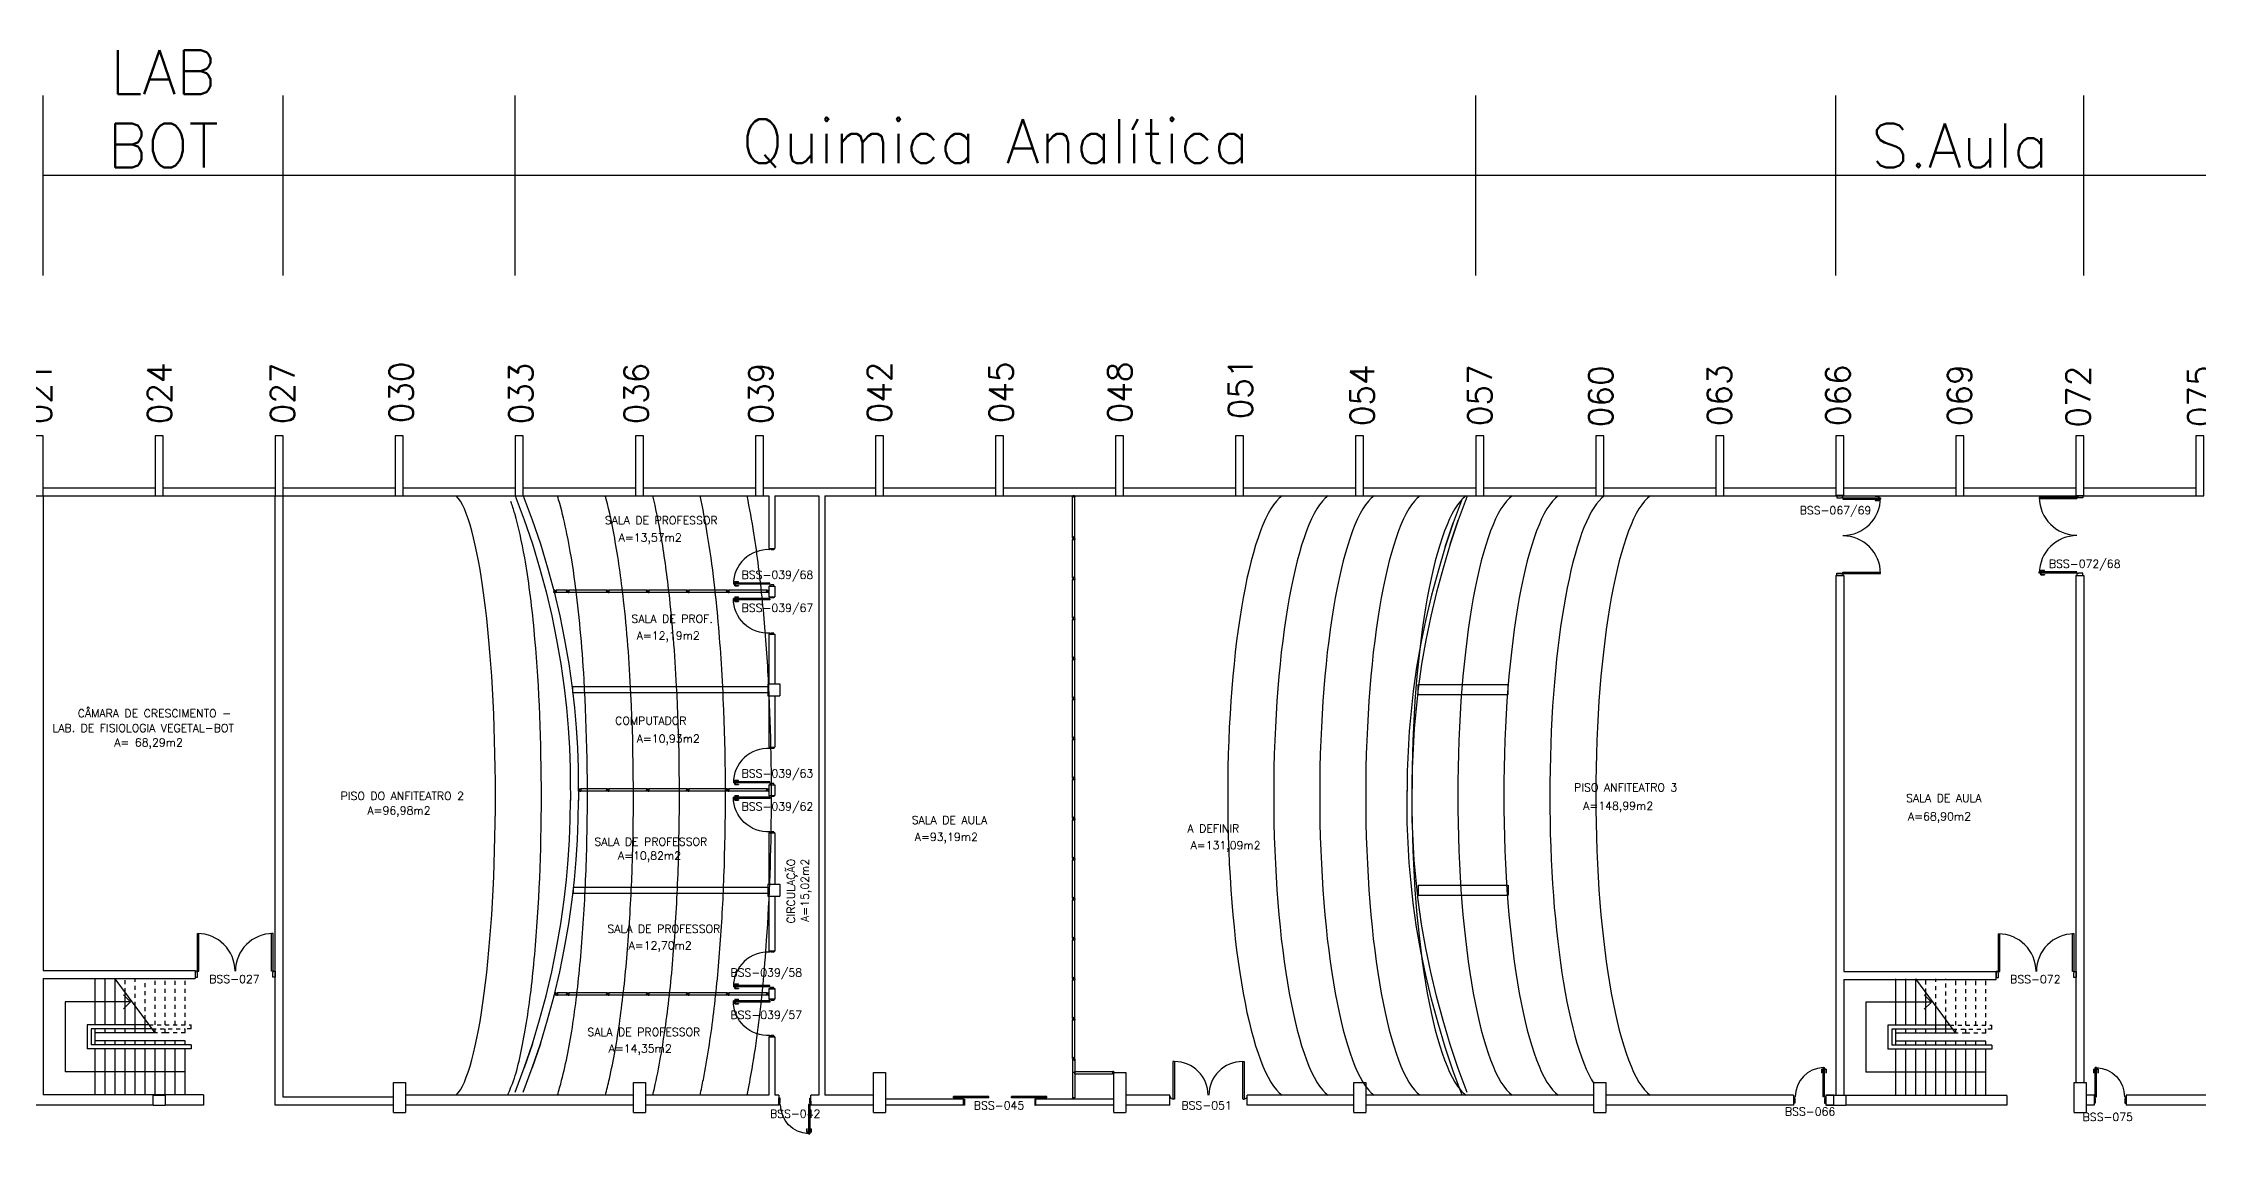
# Model space of a CAD drawing. Extents: x -248 to -11, y 347 to 447.
# Drawn here: x -213.1 to -159.2, y 416.1 to 443.3 of the extents above; entities that cross this region are included whole.
import ezdxf
from ezdxf.enums import TextEntityAlignment as Align

# ---------------------------------------------------------------- set-up
doc = ezdxf.new("R2010")
doc.units = 0
doc.header["$LTSCALE"] = 0.02
doc.header["$MEASUREMENT"] = 0
doc.header["$PDMODE"] = 99
doc.linetypes.add('HIDDEN2', pattern=[0.1875, 0.125, -0.0625])
doc.layers.get('0').update_dxf_attribs({"linetype": 'CONTINUOUS'})
doc.layers.get('DEFPOINTS').update_dxf_attribs({"linetype": 'CONTINUOUS'})
for name, color, linetype in [('ALV', 2, 'CONTINUOUS'), ('AREA', 2, 'CONTINUOUS'), ('DIV', 2, 'CONTINUOUS'), ('ESC', 1, 'CONTINUOUS'), ('ESQ', 1, 'CONTINUOUS'), ('ESTR', 3, 'CONTINUOUS'), ('JANELA', 1, 'CONTINUOUS'), ('LAYOUT-ANF', 1, 'CONTINUOUS'), ('NOPILAR1', 2, 'CONTINUOUS'), ('TEXTO', 2, 'CONTINUOUS'), ('TEXTO-CENTRO-CUSTO', 2, 'CONTINUOUS'), ('TEXTO-ENDEREÇO', 2, 'CONTINUOUS')]:
    doc.layers.add(name, color=color, linetype=linetype)
doc.styles.add('1', font='romans.shx', dxfattribs={"height": 1.1})
doc.styles.add('NOPILAR', font='simplex.shx', dxfattribs={"height": 0.6})
doc.styles.add('UNB-100', font='simplex.shx', dxfattribs={"height": 0.2})
doc.styles.add('UNB-100-1', font='simplex.shx', dxfattribs={"height": 0.2})
doc.dimstyles.new('1-600', dxfattribs={"dimtxt": 1.1, "dimasz": 2.5, "dimexe": 2, "dimexo": 4, "dimgap": 0.2, "dimtad": 1, "dimdec": 0, "dimzin": 4, "dimdsep": 46, "dimlunit": 6, "dimtxsty": '1', "dimblk1": 'NONE', "dimblk2": 'NONE', "dimsah": 1, "dimcen": 0, "dimclrd": 2, "dimclre": 2, "dimclrt": 2, "dimadec": 0, "dimazin": 0, "dimtfac": 1, "dimtdec": 0, "dimtmove": 2, "dimatfit": 3, "dimldrblk": 'NONE', "dimfxl": 0, "dimtolj": 1, "dimtzin": 0, "dimarcsym": 0})

# ---------------------------------------------------------------- blocks, each defined once
blk = doc.blocks.new('PILAR-SSS')
blk.add_lwpolyline([(0, 0), (0, -1.5), (0.2, -1.5), (0.2, 0)], close=True)
blk = doc.blocks.new('ESCB-SSS')
at = {"layer": 'ESC'}
for p, q in [((1.3, 1.752), (1.3, 2.902)), ((1.55, 1.752), (1.55, 2.902)), ((2.8, 1.552), (1.8, 2.902)), ((1.8, 1.752), (1.8, 2.902)), ((0.55, 2.327), (0.55, 0.575)), ((2.187, 2.327), (0.55, 2.327)), ((2.187, 2.327), (2.011, 2.504)), ((2.187, 2.327), (2.011, 2.15)), ((2.05, 1.752), (2.05, 2.565)), ((2.3, 1.552), (2.3, 2.227)), ((2.652, 1.752), (1.102, 1.752)), ((1.102, 1.752), (1.102, 1.149)), ((2.726, 1.652), (1.202, 1.652)), ((1.202, 1.652), (1.202, 1.249)), ((1.3, 1.249), (1.3, 1.652)), ((1.55, 1.552), (1.55, 1.652)), ((1.8, 1.552), (1.8, 1.652)), ((2.05, 1.552), (2.05, 1.652)), ((2.55, 1.552), (2.55, 1.89)), ((2.8, 1.552), (2.8, 1.652)), ((3.702, 1.149), (1.102, 1.149)), ((3.702, 1.249), (1.202, 1.249)), ((2.059, 1.552), (1.3, 1.552)), ((3.55, 1.349), (1.3, 1.349)), ((1.3, 0.002), (1.3, 1.149)), ((1.55, 1.249), (1.55, 1.349)), ((1.55, 0.002), (1.55, 1.149)), ((1.8, 1.249), (1.8, 1.349)), ((1.8, 0.002), (1.8, 1.149)), ((2.05, 1.249), (2.05, 1.349)), ((2.05, 0.002), (2.05, 1.149)), ((2.8, 1.552), (2.059, 1.552)), ((2.3, 1.249), (2.3, 1.349)), ((2.3, 0.002), (2.3, 1.149)), ((2.55, 0.002), (2.55, 1.149)), ((2.8, 0.002), (2.8, 1.149)), ((3.05, 0.002), (3.05, 1.149)), ((3.3, 0.002), (3.3, 1.149)), ((3.55, 0.002), (3.55, 1.149)), ((3.55, 0.575), (0.55, 0.575))]:
    blk.add_line(p, q, dxfattribs=at)
at = {"layer": 'ESC', "linetype": 'HIDDEN2'}
for p, q in [((2.05, 2.565), (2.05, 2.902)), ((2.3, 2.227), (2.3, 2.902)), ((2.55, 1.89), (2.55, 2.902)), ((2.8, 1.752), (2.8, 2.902)), ((3.05, 1.752), (3.05, 2.902)), ((3.3, 1.752), (3.3, 2.902)), ((3.55, 1.752), (3.55, 2.902)), ((2.652, 1.752), (3.702, 1.752)), ((2.726, 1.652), (3.55, 1.652)), ((3.05, 1.552), (3.05, 1.652)), ((3.55, 1.552), (3.55, 1.652)), ((3.702, 1.652), (3.55, 1.652)), ((3.702, 1.652), (3.702, 1.752)), ((2.55, 1.249), (2.55, 1.349)), ((3.057, 1.552), (2.8, 1.552)), ((2.8, 1.249), (2.8, 1.349)), ((3.05, 1.249), (3.05, 1.349)), ((3.55, 1.552), (3.057, 1.552)), ((3.3, 1.249), (3.3, 1.349)), ((3.55, 1.249), (3.55, 1.349)), ((3.702, 1.249), (3.702, 1.149))]:
    blk.add_line(p, q, dxfattribs=at)
blk = doc.blocks.new('PD80-SSS')
at = {"color": 1}
for p, q in [((-0.777, 0.01), (-0.777, -0.03)), ((-0.777, 0.01), (-0.687, 0.01)), ((-0.687, 0), (-0.687, 0.01)), ((-0.777, -0.105), (-0.777, -0.065)), ((-0.777, -0.105), (-0.687, -0.105)), ((-0.767, 0), (-0.767, -0.03)), ((-0.767, 0), (-0.687, 0)), ((-0.767, -0.095), (-0.767, -0.065)), ((-0.767, -0.095), (-0.687, -0.095)), ((-0.687, -0.095), (-0.687, -0.105))]:
    blk.add_line(p, q, dxfattribs=at)
at = {"color": 2}
for p, q in [((-0.075, 0), (0.075, 0)), ((0.075, -0.03), (0.075, 0)), ((-0.817, -0.065), (-0.817, -0.03)), ((-0.085, -0.03), (-0.817, -0.03)), ((-0.085, -0.065), (-0.817, -0.065)), ((-0.085, -0.03), (-0.085, -0.065)), ((-0.075, 0), (-0.075, -0.02)), ((-0.075, -0.02), (-0.04, -0.02)), ((-0.04, -0.03), (-0.04, -0.02)), ((-0.04, -0.03), (0.075, -0.03)), ((-0.075, -0.781), (-0.04, -0.781)), ((-0.075, -0.801), (-0.075, -0.781)), ((-0.075, -0.801), (0.075, -0.801)), ((-0.075, -0.802), (0.075, -0.802)), ((-0.04, -0.771), (0.075, -0.771)), ((-0.04, -0.771), (-0.04, -0.781)), ((0.075, -0.771), (0.075, -0.801))]:
    blk.add_line(p, q, dxfattribs=at)
at = {"color": 1}
blk.add_arc((-0.085, -0.03), 0.731, 182.6571, 270, dxfattribs=at)
blk = doc.blocks.new('PTDP-SSS')
for p, q in [((0.055, 1.015), (0.09, 1.015)), ((0.055, 0.075), (0.055, 1.015)), ((0.09, 0.075), (0.09, 1.015)), ((1.91, 0.075), (1.91, 1.015)), ((1.945, 1.015), (1.91, 1.015)), ((1.945, 0.075), (1.945, 1.015)), ((0.05, 0.075), (0, 0.075)), ((0, 0.075), (0, -0.075)), ((0.05, 0.04), (0.05, 0.075)), ((0.06, 0.04), (0.05, 0.04)), ((0.055, 0.075), (0.09, 0.075)), ((0.06, -0.075), (0.06, 0.04)), ((1.945, 0.075), (1.91, 0.075)), ((1.94, -0.075), (1.94, 0.04)), ((1.94, 0.04), (1.95, 0.04)), ((1.95, 0.04), (1.95, 0.075)), ((1.95, 0.075), (2, 0.075)), ((2, 0.075), (2, -0.075)), ((0, -0.075), (0.06, -0.075)), ((2, -0.075), (1.94, -0.075))]:
    blk.add_line(p, q)
for centre, start, end in [((0.055, 0.075), 0, 90), ((1.945, 0.075), 90, 180)]:
    blk.add_arc(centre, 0.94, start, end)
blk = doc.blocks.new('PDV2E-SSS')
at = {"layer": 'DIV'}
for p, q in [((0.034, 0.925), (0.034, 0.835)), ((0.034, 0.925), (0.074, 0.925)), ((0.044, 0.835), (0.034, 0.835)), ((0.044, 0.915), (0.044, 0.835)), ((0.044, 0.915), (0.074, 0.915)), ((0.076, 0.05), (0.076, 0.965)), ((0.106, 0.965), (0.076, 0.965)), ((0.106, 0.05), (0.106, 0.965)), ((0.148, 0.925), (0.108, 0.925)), ((0.138, 0.915), (0.108, 0.915)), ((0.138, 0.915), (0.138, 0.835)), ((0.138, 0.835), (0.148, 0.835)), ((0.148, 0.925), (0.148, 0.835)), ((0.031, 0.05), (0.031, -0.05)), ((0.051, 0.05), (0.031, 0.05)), ((0.051, 0.02), (0.051, 0.05)), ((0.051, 0.02), (0.061, 0.02)), ((0.061, -0.05), (0.061, 0.02)), ((0.076, 0.05), (0.106, 0.05)), ((0.95, 0.02), (0.94, 0.02)), ((0.94, -0.05), (0.94, 0.02)), ((0.95, 0.02), (0.95, 0.05)), ((0.95, 0.05), (0.97, 0.05)), ((0.97, 0.05), (0.97, 0.035)), ((0.97, 0.035), (0.97, -0.035)), ((0.031, -0.05), (0.061, -0.05)), ((0.97, -0.05), (0.94, -0.05)), ((0.97, -0.035), (0.97, -0.05))]:
    blk.add_line(p, q, dxfattribs=at)
at = {"layer": 'DIV', "color": 1}
blk.add_arc((0.076, 0.1), 0.865, 356.6786, 90, dxfattribs=at)
blk = doc.blocks.new('PISOANF-SSS')
for p, q in [((0, 0), (-0.224, -0.6)), ((-0.224, -0.6), (-0.427, -1.2)), ((-0.427, -1.2), (-0.603, -1.8)), ((-0.603, -1.8), (-0.772, -2.4)), ((-0.772, -2.4), (-0.914, -3)), ((-0.914, -3), (-1.032, -3.6)), ((-1.032, -3.6), (-1.14, -4.2)), ((-1.14, -4.2), (-1.223, -4.8)), ((-1.223, -4.8), (-1.28, -5.3)), ((-1.28, -5.3), (-1.324, -5.8)), ((-1.324, -5.8), (-1.355, -6.3)), ((-1.355, -6.3), (-1.374, -6.8)), ((-1.374, -6.8), (-1.374, -7.111)), ((-1.374, -7.111), (-1.38, -7.611)), ((-1.374, -8.093), (-1.38, -7.593)), ((-1.355, -8.593), (-1.374, -8.093)), ((-1.324, -9.093), (-1.355, -8.593)), ((-1.28, -9.593), (-1.324, -9.093)), ((-1.223, -10.093), (-1.28, -9.593)), ((-1.14, -10.693), (-1.223, -10.093)), ((-1.032, -11.293), (-1.14, -10.693)), ((-0.914, -11.893), (-1.032, -11.293)), ((-0.772, -12.493), (-0.914, -11.893)), ((-0.603, -13.093), (-0.772, -12.493)), ((-0.427, -13.693), (-0.603, -13.093))]:
    blk.add_line(p, q)
blk.add_lwpolyline([(-0.224, -14.293), (-0.427, -13.693)], close=True)
blk.add_lwpolyline([(0, -14.893), (-0.224, -14.293)])
blk = doc.blocks.new('DIVMT-SSS')
for p, q in [((-0.03, 0.008), (-0.03, 0.03)), ((-0.006, 0.03), (-0.03, 0.03)), ((-0.03, 0.008), (-0.02, 0.008)), ((-0.02, -0.008), (-0.02, 0.008)), ((-0.006, 0.02), (-0.006, 0.03)), ((0.006, 0.02), (-0.006, 0.02)), ((-0.005, 0), (0.005, 0)), ((0.005, 0), (-0.005, 0)), ((0, 0.005), (0, -0.005)), ((0, -0.005), (0, 0.005)), ((0.006, 0.03), (0.03, 0.03)), ((0.006, 0.02), (0.006, 0.03)), ((0.03, 0.008), (0.02, 0.008)), ((0.02, -0.008), (0.02, 0.008)), ((0.03, 0.008), (0.03, 0.03)), ((-0.03, -0.008), (-0.03, -0.03)), ((-0.03, -0.008), (-0.02, -0.008)), ((-0.03, -0.03), (-0.03, -0.97)), ((-0.03, -0.03), (-0.009, -0.03)), ((0.03, -0.03), (-0.03, -0.03)), ((-0.03, -0.03), (-0.006, -0.03)), ((-0.009, -0.03), (-0.027, -0.03)), ((-0.006, -0.02), (-0.006, -0.03)), ((-0.006, -0.02), (0.006, -0.02)), ((-0.006, -0.02), (-0.006, -0.03)), ((0.006, -0.02), (-0.006, -0.02)), ((0.005, -0.03), (-0.005, -0.03)), ((0.006, -0.02), (0.006, -0.03)), ((0.006, -0.02), (0.006, -0.03)), ((0.03, -0.03), (0.006, -0.03)), ((0.03, -0.008), (0.02, -0.008)), ((0.03, -0.008), (0.03, -0.03)), ((0.03, -0.03), (0.03, -0.97)), ((0.03, -0.97), (-0.03, -0.97)), ((-0.006, -0.98), (-0.006, -0.97)), ((-0.006, -0.98), (0.006, -0.98)), ((0.006, -1.001), (-0.006, -1.001)), ((0.005, -0.97), (-0.005, -0.97)), ((0, -0.994), (0, -1.007)), ((0, -1.02), (0, -1.021)), ((0.006, -0.98), (0.006, -0.97))]:
    blk.add_line(p, q)
blk = doc.blocks.new('MTT-SSS')
for p, q in [((-0.008, 0.03), (-0.03, 0.03)), ((-0.03, 0.03), (-0.03, 0.006)), ((-0.0185, 0.006), (-0.03, 0.006)), ((-0.0185, -0.006), (-0.0185, 0.006)), ((-0.008, 0.03), (-0.008, 0.02)), ((-0.008, 0.02), (0.008, 0.02)), ((-0.0051, 0), (0.0051, 0)), ((0, -0.0051), (0, 0.0051)), ((0.008, 0.03), (0.03, 0.03)), ((0.008, 0.03), (0.008, 0.02)), ((0.0205, -0.006), (0.0205, 0.006)), ((0.0205, 0.006), (0.03, 0.006)), ((0.03, 0.006), (0.03, 0.03)), ((-0.03, -0.03), (-0.03, -0.006)), ((-0.0185, -0.006), (-0.03, -0.006)), ((-0.008, -0.03), (-0.03, -0.03)), ((-0.008, -0.02), (0.008, -0.02)), ((-0.008, -0.03), (-0.008, -0.02)), ((0.008, -0.03), (0.008, -0.02)), ((0.008, -0.03), (0.03, -0.03)), ((0.0205, -0.006), (0.03, -0.006)), ((0.03, -0.006), (0.03, -0.03))]:
    blk.add_line(p, q)
blk = doc.blocks.new('DIV-SSS')
for p, q in [((-0.005, 0), (0.005, 0)), ((0, 0.005), (0, -0.005)), ((-0.03, -0.03), (-0.03, -0.97)), ((0.03, -0.03), (-0.03, -0.03)), ((-0.03, -0.03), (-0.009, -0.03)), ((-0.009, -0.03), (-0.027, -0.03)), ((-0.006, -0.02), (0.006, -0.02)), ((-0.006, -0.02), (-0.006, -0.03)), ((-0.005, -0.022), (0.005, -0.022)), ((-0.005, -0.022), (-0.005, -0.029)), ((0.005, -0.029), (-0.005, -0.029)), ((0.005, -0.03), (-0.005, -0.03)), ((0.005, -0.022), (0.005, -0.029)), ((0.006, -0.02), (0.006, -0.03)), ((0.03, -0.03), (0.03, -0.97)), ((0.03, -0.97), (-0.03, -0.97)), ((0.007, -0.999), (-0.007, -0.999)), ((-0.006, -0.98), (-0.006, -0.97)), ((-0.006, -0.98), (0.006, -0.98)), ((0.005, -0.97), (-0.005, -0.97)), ((0, -0.991), (0, -1.006)), ((0.006, -0.98), (0.006, -0.97))]:
    blk.add_line(p, q)
blk = doc.blocks.new('*D51')
at = {"color": 2, "linetype": 'ByBlock'}
for p, q in [((-162.069, 437.53), (-162.069, 442.03)), ((-151.511, 440.03), (-162.069, 440.03))]:
    blk.add_line(p, q, dxfattribs=at)
at = {"layer": 'DEFPOINTS', "color": 0, "linetype": 'ByBlock'}
for p in [(-162.069, 440.03), (-162.069, 433.53), (-151.511, 433.53)]:
    blk.add_point(p, dxfattribs=at)
blk = doc.blocks.new('_NONE')
at = {"color": 0, "linetype": 'ByBlock'}
blk.add_circle((0, 0), 0.25, dxfattribs=at)
blk = doc.blocks.new('*D50')
at = {"color": 2, "linetype": 'ByBlock'}
for p, q in [((-177.269, 437.53), (-177.269, 442.03)), ((-168.269, 440.03), (-177.269, 440.03))]:
    blk.add_line(p, q, dxfattribs=at)
at = {"layer": 'DEFPOINTS', "color": 0, "linetype": 'ByBlock'}
for p in [(-177.269, 440.03), (-177.269, 433.53), (-168.269, 433.53)]:
    blk.add_point(p, dxfattribs=at)
blk = doc.blocks.new('*D49')
at = {"color": 2, "linetype": 'ByBlock'}
for p, q in [((-168.269, 437.53), (-168.269, 442.03)), ((-162.069, 440.03), (-168.269, 440.03))]:
    blk.add_line(p, q, dxfattribs=at)
at = {"layer": 'DEFPOINTS', "color": 0, "linetype": 'ByBlock'}
for p in [(-168.269, 440.03), (-168.269, 433.53), (-162.069, 433.53)]:
    blk.add_point(p, dxfattribs=at)
at = {"color": 2, "linetype": 'ByBlock', "insert": (-165.169, 440.78), "char_height": 1.1, "attachment_point": 5, "style": '1'}
blk.add_mtext('\\A1;S.Aula', dxfattribs=at)
blk = doc.blocks.new('*D48')
at = {"layer": 'DEFPOINTS', "color": 0}
for p in [(-201.269, 440.03), (-201.269, 433.53), (-177.269, 433.53)]:
    blk.add_point(p, dxfattribs=at)
at = {"layer": 'TEXTO-CENTRO-CUSTO', "color": 2, "lineweight": -2}
for p, q in [((-201.269, 437.53), (-201.269, 442.03)), ((-177.269, 440.03), (-201.269, 440.03))]:
    blk.add_line(p, q, dxfattribs=at)
at = {"layer": 'TEXTO-CENTRO-CUSTO', "color": 2, "insert": (-189.269, 440.832), "char_height": 1.1, "attachment_point": 5, "style": '1'}
blk.add_mtext('\\A1;Quimica Analítica', dxfattribs=at)
blk = doc.blocks.new('*D47')
at = {"color": 2, "linetype": 'ByBlock'}
for p, q in [((-207.069, 437.53), (-207.069, 442.03)), ((-201.269, 440.03), (-207.069, 440.03))]:
    blk.add_line(p, q, dxfattribs=at)
at = {"layer": 'DEFPOINTS', "color": 0, "linetype": 'ByBlock'}
for p in [(-207.069, 440.03), (-207.069, 433.53), (-201.269, 433.53)]:
    blk.add_point(p, dxfattribs=at)
blk = doc.blocks.new('*D46')
at = {"layer": 'DEFPOINTS', "color": 0}
for p in [(-213.069, 440.03), (-213.069, 433.53), (-207.069, 433.53)]:
    blk.add_point(p, dxfattribs=at)
at = {"layer": 'TEXTO-CENTRO-CUSTO', "color": 2, "lineweight": -2}
for p, q in [((-213.069, 437.53), (-213.069, 442.03)), ((-207.069, 440.03), (-213.069, 440.03))]:
    blk.add_line(p, q, dxfattribs=at)
at = {"layer": 'TEXTO-CENTRO-CUSTO', "color": 2, "insert": (-210.069, 441.696), "char_height": 1.1, "attachment_point": 5, "style": '1'}
blk.add_mtext('\\A1;LAB\\PBOT', dxfattribs=at)
blk = doc.blocks.new('PDVDP-SSS')
for p, q in [((0.112, 0.84), (0.112, -0.1)), ((0.147, 0.84), (0.112, 0.84)), ((0.147, 0.84), (0.147, -0.1)), ((1.853, 0.84), (1.888, 0.84)), ((1.853, 0.84), (1.853, -0.1)), ((1.888, 0.84), (1.888, -0.1)), ((0.009, 0), (-0.009, 0)), ((0, -0.012), (0, 0.01)), ((0.147, -0.1), (0.112, -0.1))]:
    blk.add_line(p, q)
at = {"color": 1}
for centre, radius, start, end in [((0.148, -0.002), 0.843, 0, 90), ((1.853, -0.002), 0.843, 90, 180), ((0.131, 0), 0.101, 180, 270), ((1.87, 0), 0.101, 270, 0)]:
    blk.add_arc(centre, radius, start, end, dxfattribs=at)
blk = doc.blocks.new('DIVINI-SSS')
for p, q in [((-0.02, 0), (-0.02, -0.008)), ((-0.02, 0), (0.001, 0)), ((-0.005, 0), (0.005, 0)), ((0, 0.005), (0, -0.005)), ((0.001, 0), (0.02, 0)), ((-0.03, -0.008), (-0.02, -0.008)), ((-0.03, -0.008), (-0.03, -0.028)), ((-0.03, -0.028), (-0.008, -0.028)), ((-0.03, -0.03), (0.03, -0.03)), ((-0.03, -0.975), (-0.03, -0.03)), ((-0.009, -0.03), (-0.027, -0.03)), ((-0.008, -0.019), (0.008, -0.019)), ((-0.008, -0.019), (-0.008, -0.028)), ((-0.006, -0.021), (-0.006, -0.03)), ((0.006, -0.021), (-0.006, -0.021)), ((-0.006, -0.023), (-0.006, -0.027)), ((-0.004, -0.021), (0.004, -0.021)), ((0.006, -0.021), (0.006, -0.03)), ((0.006, -0.023), (0.006, -0.027)), ((0.008, -0.019), (0.008, -0.028)), ((0.03, -0.028), (0.008, -0.028)), ((0.009, -0.03), (0.027, -0.03)), ((0.02, 0), (0.02, -0.008)), ((0.03, -0.008), (0.02, -0.008)), ((0.03, -0.008), (0.03, -0.028)), ((0.03, -0.975), (0.03, -0.03)), ((-0.03, -0.975), (0.03, -0.975)), ((-0.009, -0.975), (-0.027, -0.975)), ((-0.006, -0.985), (-0.006, -0.975)), ((0.006, -0.985), (-0.006, -0.985)), ((0.006, -1.01), (-0.006, -1.01)), ((0, -0.985), (0, -0.988)), ((0, -1.003), (0, -1.018)), ((0.006, -0.985), (0.006, -0.975)), ((0.03, -0.975), (0.009, -0.975)), ((0.009, -0.975), (0.027, -0.975))]:
    blk.add_line(p, q)

msp = doc.modelspace()

# ---------------------------------------------------------------- linework, layer by layer
at = {"layer": 'ALV'}
for p, q in [((-213.069, 432.23), (-210.269, 432.23)), ((-210.069, 432.23), (-207.269, 432.23)), ((-207.069, 432.23), (-204.269, 432.23)), ((-204.069, 432.23), (-201.269, 432.23)), ((-201.069, 432.23), (-198.269, 432.23)), ((-198.069, 432.23), (-195.269, 432.23)), ((-195.069, 432.23), (-192.269, 432.23)), ((-192.069, 432.23), (-189.269, 432.23)), ((-189.069, 432.23), (-186.269, 432.23)), ((-186.069, 432.23), (-183.269, 432.23)), ((-183.069, 432.23), (-180.269, 432.23)), ((-180.069, 432.23), (-177.269, 432.23)), ((-177.069, 432.23), (-174.269, 432.23)), ((-174.069, 432.23), (-171.269, 432.23)), ((-171.069, 432.23), (-168.269, 432.23)), ((-168.069, 432.23), (-165.269, 432.23)), ((-165.069, 432.23), (-162.269, 432.23)), ((-162.069, 432.23), (-159.269, 432.23)), ((-213.069, 432.03), (-210.269, 432.03)), ((-213.069, 432.03), (-213.069, 420.173)), ((-210.069, 432.03), (-207.269, 432.03)), ((-207.269, 416.807), (-207.269, 432.03)), ((-207.069, 417.007), (-207.069, 432.03)), ((-207.069, 432.03), (-204.269, 432.03)), ((-204.069, 432.03), (-201.269, 432.03)), ((-201.069, 432.03), (-198.269, 432.03)), ((-198.069, 432.03), (-195.269, 432.03)), ((-195.069, 432.03), (-194.93, 432.03)), ((-194.93, 432.03), (-194.93, 430.714)), ((-194.78, 432.03), (-193.68, 432.03)), ((-194.78, 432.03), (-194.78, 430.714)), ((-193.68, 432.03), (-193.68, 417.058)), ((-193.53, 432.03), (-193.53, 417.448)), ((-193.53, 432.03), (-192.269, 432.03)), ((-192.069, 432.03), (-189.269, 432.03)), ((-189.069, 432.03), (-186.269, 432.03)), ((-186.069, 432.03), (-183.269, 432.03)), ((-183.069, 432.03), (-180.269, 432.03)), ((-180.069, 432.03), (-177.269, 432.03)), ((-177.069, 432.03), (-174.269, 432.03)), ((-174.069, 432.03), (-171.269, 432.03)), ((-171.069, 432.03), (-168.269, 432.03)), ((-168.069, 432.03), (-165.269, 432.03)), ((-165.069, 432.03), (-162.269, 432.03)), ((-162.069, 432.03), (-159.269, 432.03)), ((-194.93, 430.714), (-194.78, 430.714)), ((-168.268, 430.04), (-168.268, 417.058)), ((-168.268, 430.04), (-168.069, 430.04)), ((-168.069, 430.04), (-168.069, 420.149)), ((-162.269, 430.04), (-162.269, 417.377)), ((-162.269, 430.04), (-162.069, 430.04)), ((-162.069, 430.04), (-162.069, 417.377)), ((-194.93, 429.775), (-194.93, 429.509)), ((-194.93, 429.775), (-194.78, 429.775)), ((-194.93, 429.509), (-194.78, 429.509)), ((-194.78, 429.775), (-194.78, 429.509)), ((-194.93, 428.57), (-194.93, 427.33)), ((-194.93, 428.57), (-194.78, 428.57)), ((-194.78, 428.57), (-194.78, 427.33)), ((-194.962, 427.255), (-199.833, 427.255)), ((-178.706, 427.317), (-176.456, 427.317)), ((-194.962, 427.105), (-199.833, 427.105)), ((-194.93, 427.03), (-194.93, 425.752)), ((-194.78, 427.03), (-194.78, 425.752)), ((-178.706, 427.067), (-176.456, 427.067)), ((-194.93, 425.752), (-194.78, 425.752)), ((-194.93, 424.812), (-194.93, 424.547)), ((-194.93, 424.812), (-194.78, 424.812)), ((-194.93, 424.547), (-194.78, 424.547)), ((-194.78, 424.812), (-194.78, 424.547)), ((-194.93, 423.607), (-194.93, 422.33)), ((-194.78, 423.607), (-194.93, 423.607)), ((-194.78, 423.607), (-194.78, 422.33)), ((-199.817, 422.255), (-194.962, 422.255)), ((-199.817, 422.105), (-199.817, 422.255)), ((-199.817, 422.105), (-194.962, 422.105)), ((-194.93, 422.03), (-194.93, 420.654)), ((-194.78, 422.03), (-194.78, 420.654)), ((-178.706, 422.305), (-176.456, 422.305)), ((-178.706, 422.055), (-176.456, 422.055)), ((-178.623, 421.336), (-178.705, 421.936)), ((-194.93, 420.66), (-194.78, 420.66)), ((-194.93, 420.654), (-194.78, 420.654)), ((-213.069, 420.173), (-209.269, 420.173)), ((-213.069, 419.973), (-209.269, 419.973)), ((-213.069, 419.973), (-213.069, 417.064)), ((-209.269, 420.173), (-209.269, 419.973)), ((-194.93, 419.721), (-194.93, 419.456)), ((-194.93, 419.721), (-194.78, 419.721)), ((-194.93, 419.714), (-194.93, 419.456)), ((-194.93, 419.714), (-194.78, 419.714)), ((-194.78, 419.721), (-194.78, 419.456)), ((-194.78, 419.714), (-194.78, 419.456)), ((-168.069, 420.149), (-164.262, 420.149)), ((-168.069, 419.949), (-168.069, 417.049)), ((-168.069, 419.949), (-164.262, 419.949)), ((-164.262, 419.949), (-164.262, 420.149)), ((-194.93, 419.558), (-198.016, 419.558)), ((-194.93, 419.463), (-194.78, 419.463)), ((-194.93, 419.456), (-194.78, 419.456)), ((-194.93, 418.523), (-194.78, 418.523)), ((-194.93, 418.516), (-194.93, 417.058)), ((-194.93, 418.516), (-194.78, 418.516)), ((-194.78, 418.516), (-194.78, 417.058)), ((-209.06, 417.064), (-213.069, 417.064)), ((-209.06, 417.064), (-209.06, 416.808)), ((-204.315, 417.007), (-207.069, 417.007)), ((-198.316, 417.058), (-204.016, 417.058)), ((-194.93, 417.058), (-198.016, 417.058)), ((-194.681, 417.058), (-194.78, 417.058)), ((-194.681, 417.058), (-194.681, 416.808)), ((-193.68, 417.058), (-193.88, 417.058)), ((-193.88, 416.983), (-193.88, 417.058)), ((-193.53, 417.477), (-193.53, 417.058)), ((-192.316, 417.058), (-193.53, 417.058)), ((-184.916, 417.058), (-186.016, 417.058)), ((-184.916, 416.808), (-184.916, 417.058)), ((-182.976, 416.808), (-182.976, 417.058)), ((-180.316, 417.058), (-182.976, 417.058)), ((-174.316, 417.058), (-180.016, 417.058)), ((-169.324, 417.058), (-174.016, 417.058)), ((-169.324, 417.058), (-169.324, 416.808)), ((-168.316, 417.058), (-168.522, 417.058)), ((-168.522, 417.058), (-168.522, 416.808)), ((-168.522, 417.058), (-168.322, 417.058)), ((-163.995, 417.049), (-168.069, 417.049)), ((-163.995, 417.049), (-163.995, 416.811)), ((-161.816, 417.058), (-162.016, 417.058)), ((-161.816, 417.058), (-161.816, 416.808)), ((-156.316, 417.058), (-161.015, 417.058)), ((-161.015, 417.058), (-161.015, 416.808)), ((-210.316, 416.808), (-213.469, 416.808)), ((-209.06, 416.808), (-210.016, 416.808)), ((-204.315, 416.807), (-207.269, 416.807)), ((-198.316, 416.808), (-204.016, 416.808)), ((-194.681, 416.808), (-198.016, 416.808)), ((-193.88, 416.908), (-193.88, 416.808)), ((-192.316, 416.808), (-193.88, 416.808)), ((-190.066, 416.958), (-192.016, 416.958)), ((-190.066, 416.808), (-192.016, 416.808)), ((-190.066, 416.808), (-190.066, 416.958)), ((-186.316, 416.958), (-188.266, 416.958)), ((-188.266, 416.958), (-188.266, 416.808)), ((-186.316, 416.808), (-188.266, 416.808)), ((-184.916, 416.808), (-186.016, 416.808)), ((-180.316, 416.808), (-182.976, 416.808)), ((-174.316, 416.808), (-180.016, 416.808)), ((-169.324, 416.808), (-174.016, 416.808)), ((-168.316, 416.808), (-168.522, 416.808)), ((-168.522, 416.808), (-168.322, 416.808)), ((-163.995, 416.811), (-168.016, 416.811)), ((-161.816, 416.808), (-162.016, 416.808)), ((-156.316, 416.808), (-161.015, 416.808))]:
    msp.add_line(p, q, dxfattribs=at)
at = {"layer": 'DIV'}
for p, q in [((-187.347, 431.001), (-187.347, 432)), ((-187.346, 432.022), (-187.336, 432.022)), ((-187.346, 432.022), (-187.346, 432.002)), ((-187.346, 432.002), (-187.324, 432.002)), ((-187.286, 432), (-187.346, 432)), ((-187.336, 432.03), (-187.336, 432.022)), ((-187.317, 432.03), (-187.336, 432.03)), ((-187.308, 432.011), (-187.324, 432.011)), ((-187.324, 432.011), (-187.324, 432.002)), ((-187.311, 432.03), (-187.322, 432.03)), ((-187.322, 432.009), (-187.31, 432.009)), ((-187.322, 432.009), (-187.322, 432)), ((-187.322, 432.007), (-187.322, 432.003)), ((-187.312, 432.009), (-187.32, 432.009)), ((-187.296, 432.03), (-187.317, 432.03)), ((-187.316, 432.035), (-187.316, 432.024)), ((-187.31, 432.009), (-187.31, 432)), ((-187.31, 432.007), (-187.31, 432.003)), ((-187.308, 432.011), (-187.308, 432.002)), ((-187.286, 432.002), (-187.308, 432.002)), ((-187.296, 432.03), (-187.296, 432.022)), ((-187.286, 432.022), (-187.296, 432.022)), ((-187.287, 431.001), (-187.287, 432)), ((-187.286, 432.022), (-187.286, 432.002)), ((-187.347, 431.001), (-187.287, 431.001)), ((-187.347, 430.979), (-187.347, 431.001)), ((-187.347, 431.001), (-187.323, 431.001)), ((-187.323, 430.991), (-187.323, 431.001)), ((-187.323, 430.991), (-187.323, 431.001)), ((-187.311, 430.991), (-187.323, 430.991)), ((-187.323, 430.991), (-187.311, 430.991)), ((-187.322, 431.001), (-187.312, 431.001)), ((-187.311, 430.991), (-187.311, 431.001)), ((-187.287, 431.001), (-187.311, 431.001)), ((-187.311, 430.991), (-187.311, 431.001)), ((-187.287, 431.001), (-187.308, 431.001)), ((-187.308, 431.001), (-187.29, 431.001)), ((-187.287, 430.979), (-187.287, 431.001)), ((-187.347, 430.979), (-187.337, 430.979)), ((-187.347, 430.963), (-187.347, 430.941)), ((-187.347, 430.963), (-187.337, 430.963)), ((-187.323, 430.941), (-187.347, 430.941)), ((-187.337, 430.979), (-187.337, 430.963)), ((-187.323, 430.95), (-187.323, 430.941)), ((-187.323, 430.95), (-187.311, 430.95)), ((-187.311, 430.971), (-187.322, 430.971)), ((-187.322, 430.971), (-187.311, 430.971)), ((-187.317, 430.966), (-187.317, 430.976)), ((-187.317, 430.976), (-187.317, 430.966)), ((-187.311, 430.95), (-187.311, 430.941)), ((-187.311, 430.941), (-187.287, 430.941)), ((-187.297, 430.979), (-187.297, 430.963)), ((-187.287, 430.979), (-187.297, 430.979)), ((-187.287, 430.963), (-187.297, 430.963)), ((-187.287, 430.963), (-187.287, 430.941)), ((-200.266, 429.642), (-200.28, 429.642)), ((-200.274, 429.649), (-200.274, 429.635)), ((-200.254, 429.636), (-200.254, 429.648)), ((-200.254, 429.648), (-200.244, 429.648)), ((-200.254, 429.636), (-200.244, 429.636)), ((-200.244, 429.672), (-200.244, 429.612)), ((-199.99, 429.672), (-200.244, 429.672)), ((-200.244, 429.647), (-200.244, 429.637)), ((-199.99, 429.612), (-200.244, 429.612)), ((-199.99, 429.672), (-199.99, 429.612)), ((-199.98, 429.648), (-199.99, 429.648)), ((-199.99, 429.647), (-199.99, 429.637)), ((-199.98, 429.636), (-199.99, 429.636)), ((-199.99, 429.612), (-199.99, 429.633)), ((-199.99, 429.633), (-199.99, 429.615)), ((-199.989, 429.647), (-199.989, 429.637)), ((-199.981, 429.647), (-199.989, 429.647)), ((-199.981, 429.637), (-199.989, 429.637)), ((-199.981, 429.637), (-199.981, 429.647)), ((-199.98, 429.636), (-199.98, 429.648)), ((-199.955, 429.642), (-199.965, 429.642)), ((-199.96, 429.637), (-199.96, 429.647)), ((-199.655, 424.68), (-199.67, 424.68)), ((-199.663, 424.687), (-199.663, 424.673)), ((-199.643, 424.674), (-199.643, 424.686)), ((-199.643, 424.686), (-199.634, 424.686)), ((-199.643, 424.674), (-199.634, 424.674)), ((-199.634, 424.71), (-199.634, 424.65)), ((-198.99, 424.71), (-199.634, 424.71)), ((-199.634, 424.685), (-199.634, 424.675)), ((-198.99, 424.65), (-199.634, 424.65)), ((-198.99, 424.71), (-198.99, 424.65)), ((-198.981, 424.686), (-198.99, 424.686)), ((-198.99, 424.685), (-198.99, 424.675)), ((-198.981, 424.674), (-198.99, 424.674)), ((-198.99, 424.65), (-198.99, 424.671)), ((-198.99, 424.671), (-198.99, 424.653)), ((-198.989, 424.685), (-198.989, 424.675)), ((-198.982, 424.685), (-198.989, 424.685)), ((-198.982, 424.675), (-198.989, 424.675)), ((-198.982, 424.675), (-198.982, 424.685)), ((-198.981, 424.674), (-198.981, 424.686)), ((-198.955, 424.68), (-198.965, 424.68)), ((-198.96, 424.674), (-198.96, 424.685)), ((-200.239, 419.588), (-200.254, 419.588)), ((-200.247, 419.596), (-200.247, 419.582)), ((-200.227, 419.582), (-200.227, 419.594)), ((-200.227, 419.594), (-200.218, 419.594)), ((-200.227, 419.582), (-200.218, 419.582)), ((-200.218, 419.618), (-200.218, 419.558)), ((-199.989, 419.618), (-200.218, 419.618)), ((-200.218, 419.593), (-200.218, 419.583)), ((-199.989, 419.558), (-200.218, 419.558)), ((-199.989, 419.618), (-199.989, 419.558)), ((-199.98, 419.594), (-199.989, 419.594)), ((-199.989, 419.593), (-199.989, 419.583)), ((-199.98, 419.582), (-199.989, 419.582)), ((-199.989, 419.558), (-199.989, 419.579)), ((-199.989, 419.579), (-199.989, 419.561)), ((-199.988, 419.593), (-199.988, 419.583)), ((-199.981, 419.593), (-199.988, 419.593)), ((-199.981, 419.583), (-199.988, 419.583)), ((-199.981, 419.583), (-199.981, 419.593)), ((-199.98, 419.582), (-199.98, 419.594)), ((-199.954, 419.588), (-199.964, 419.588)), ((-199.959, 419.583), (-199.959, 419.594))]:
    msp.add_line(p, q, dxfattribs=at)
at = {"layer": 'ESQ'}
for p, q in [((-167.195, 432.02), (-167.285, 432.02)), ((-167.285, 432.01), (-167.285, 432.02)), ((-167.205, 432.01), (-167.285, 432.01)), ((-167.205, 431.915), (-167.285, 431.915)), ((-167.285, 431.915), (-167.285, 431.905)), ((-167.195, 431.905), (-167.285, 431.905)), ((-167.205, 432.01), (-167.205, 431.98)), ((-167.205, 431.915), (-167.205, 431.945)), ((-167.195, 432.02), (-167.195, 431.98)), ((-167.195, 431.905), (-167.195, 431.945)), ((-163.144, 430.17), (-163.144, 430.13)), ((-163.144, 430.17), (-163.054, 430.17)), ((-163.144, 430.055), (-163.144, 430.095)), ((-163.144, 430.055), (-163.054, 430.055)), ((-163.134, 430.16), (-163.134, 430.13)), ((-163.134, 430.16), (-163.054, 430.16)), ((-163.134, 430.065), (-163.134, 430.095)), ((-163.134, 430.065), (-163.054, 430.065)), ((-163.054, 430.16), (-163.054, 430.17)), ((-163.054, 430.065), (-163.054, 430.055))]:
    msp.add_line(p, q, dxfattribs=at)
at = {"layer": 'ESTR'}
for p, q in [((-199.833, 427.105), (-199.833, 427.255)), ((-194.962, 427.33), (-194.662, 427.33)), ((-194.962, 427.33), (-194.962, 427.03)), ((-194.662, 427.33), (-194.662, 427.03)), ((-178.706, 427.067), (-178.706, 427.317)), ((-176.456, 427.067), (-176.456, 427.317)), ((-194.962, 427.03), (-194.662, 427.03)), ((-194.962, 422.33), (-194.962, 422.03)), ((-194.962, 422.33), (-194.662, 422.33)), ((-194.962, 422.03), (-194.662, 422.03)), ((-194.662, 422.33), (-194.662, 422.03)), ((-178.706, 422.305), (-178.706, 422.055)), ((-176.456, 422.305), (-176.456, 422.055)), ((-192.316, 416.627), (-192.316, 417.627)), ((-192.316, 417.627), (-192.016, 417.627)), ((-192.016, 417.627), (-192.016, 416.627)), ((-186.316, 416.627), (-186.316, 417.627)), ((-186.316, 417.627), (-186.016, 417.627)), ((-186.016, 417.627), (-186.016, 416.627)), ((-210.316, 416.808), (-210.316, 417.058)), ((-210.315, 417.058), (-210.017, 417.058)), ((-210.016, 417.058), (-210.016, 416.808)), ((-204.316, 417.377), (-204.016, 417.377)), ((-204.316, 416.627), (-204.316, 417.377)), ((-204.016, 417.377), (-204.016, 416.627)), ((-198.316, 417.377), (-198.016, 417.377)), ((-198.316, 416.627), (-198.316, 417.377)), ((-198.016, 417.377), (-198.016, 416.627)), ((-180.316, 417.377), (-180.016, 417.377)), ((-180.316, 416.627), (-180.316, 417.377)), ((-180.016, 417.377), (-180.016, 416.627)), ((-174.316, 417.377), (-174.016, 417.377)), ((-174.316, 416.627), (-174.316, 417.377)), ((-174.016, 417.377), (-174.016, 416.627)), ((-168.316, 417.058), (-168.016, 417.058)), ((-168.316, 416.808), (-168.316, 417.058)), ((-168.016, 417.058), (-168.016, 416.811)), ((-162.316, 417.377), (-162.016, 417.377)), ((-162.316, 416.627), (-162.316, 417.377)), ((-162.016, 417.377), (-162.016, 416.627)), ((-210.315, 416.809), (-210.017, 416.809)), ((-204.316, 416.627), (-204.017, 416.627)), ((-198.316, 416.627), (-198.017, 416.627)), ((-192.316, 416.627), (-192.017, 416.627)), ((-186.316, 416.627), (-186.017, 416.627)), ((-180.316, 416.627), (-180.017, 416.627)), ((-174.316, 416.627), (-174.017, 416.627)), ((-168.316, 416.808), (-168.016, 416.808)), ((-162.316, 416.627), (-162.017, 416.627))]:
    msp.add_line(p, q, dxfattribs=at)
at = {"layer": 'JANELA', "color": 2}
for p, q in [((-189.436, 417.024), (-190.316, 417.024)), ((-190.316, 416.994), (-190.316, 417.024)), ((-189.436, 416.994), (-190.316, 416.994)), ((-189.436, 416.994), (-189.436, 417.024)), ((-188.866, 416.994), (-188.866, 417.024)), ((-187.986, 417.024), (-188.866, 417.024)), ((-187.986, 416.994), (-188.866, 416.994)), ((-187.986, 416.994), (-187.986, 417.024))]:
    msp.add_line(p, q, dxfattribs=at)
at = {"layer": 'JANELA'}
for p, q in [((-190.066, 416.958), (-190.046, 416.958)), ((-190.046, 416.808), (-190.066, 416.808)), ((-190.046, 416.958), (-190.046, 416.808)), ((-188.286, 416.958), (-188.286, 416.808)), ((-188.266, 416.958), (-188.286, 416.958)), ((-188.286, 416.808), (-188.266, 416.808))]:
    msp.add_line(p, q, dxfattribs=at)
at = {"layer": 'LAYOUT-ANF'}
for centre, ratio, start_param, end_param in [((-202.917, 424.544), 0.151913, 3.291205, 6.133572), ((-181.867, 424.544), 0.211365, 0.149614, 2.991981), ((-180.717, 424.544), 0.211365, 0.149614, 2.991981), ((-179.567, 424.544), 0.211365, 0.149614, 2.991981), ((-178.417, 424.544), 0.211365, 0.149614, 2.991981), ((-177.267, 424.544), 0.211365, 0.149614, 2.991981), ((-176.117, 424.544), 0.211365, 0.149614, 2.991981), ((-174.967, 424.544), 0.211365, 0.149614, 2.991981), ((-173.817, 424.54), 0.211365, 0.146005, 2.824161), ((-172.667, 424.544), 0.211365, 0.149614, 2.991981)]:
    msp.add_ellipse(centre, major_axis=(0, 7.57), ratio=ratio, start_param=start_param, end_param=end_param, dxfattribs=at)
for points, knots in [([(-201.465, 417.058), (-201.327, 417.352), (-201.279, 417.509), (-201.128, 418.079), (-201.038, 418.543), (-200.881, 419.592), (-200.816, 420.176), (-200.662, 422.018), (-200.612, 423.396), (-200.624, 426.137), (-200.686, 427.495), (-200.861, 429.338), (-200.94, 429.946), (-201.107, 430.891), (-201.188, 431.258), (-201.314, 431.688), (-201.345, 431.789), (-201.38, 431.886)], [3.546516, 3.546516, 3.546516, 3.546516, 3.660993, 3.660993, 3.935526, 3.935526, 4.210059, 4.210059, 4.74111, 4.74111, 5.272161, 5.272161, 5.572152, 5.572152, 5.803795, 5.803795, 5.878337, 5.878337, 5.878337, 5.878337]), ([(-200.216, 417.058), (-200.178, 417.18), (-200.143, 417.304), (-200.055, 417.646), (-200.004, 417.872), (-199.864, 418.582), (-199.787, 419.099), (-199.656, 420.222), (-199.602, 420.827), (-199.522, 422.095), (-199.494, 422.757), (-199.45, 424.777), (-199.475, 426.165), (-199.602, 428.303), (-199.676, 429.111), (-199.832, 430.283), (-199.9, 430.698), (-200.032, 431.346), (-200.091, 431.596), (-200.177, 431.901), (-200.196, 431.965), (-200.216, 432.03)], [3.596008, 3.596008, 3.596008, 3.596008, 3.670487, 3.670487, 3.79918, 3.79918, 4.056565, 4.056565, 4.31395, 4.31395, 4.571335, 4.571335, 5.086105, 5.086105, 5.432163, 5.432163, 5.644624, 5.644624, 5.789543, 5.789543, 5.82893, 5.82893, 5.82893, 5.82893]), ([(-199.019, 417.058), (-198.983, 417.193), (-198.95, 417.327), (-198.813, 417.926), (-198.728, 418.411), (-198.583, 419.45), (-198.522, 420.004), (-198.424, 421.171), (-198.387, 421.783), (-198.297, 423.941), (-198.304, 425.566), (-198.42, 427.902), (-198.481, 428.691), (-198.625, 429.973), (-198.698, 430.49), (-198.847, 431.311), (-198.916, 431.632), (-199.005, 431.975), (-199.012, 432.002), (-199.019, 432.03)], [3.65612, 3.65612, 3.65612, 3.65612, 3.727117, 3.727117, 3.966861, 3.966861, 4.206604, 4.206604, 4.446348, 4.446348, 5.02973, 5.02973, 5.348072, 5.348072, 5.587941, 5.587941, 5.754217, 5.754217, 5.768571, 5.768571, 5.768571, 5.768571]), ([(-197.833, 417.058), (-197.819, 417.116), (-197.806, 417.173), (-197.734, 417.485), (-197.683, 417.744), (-197.544, 418.534), (-197.469, 419.083), (-197.343, 420.247), (-197.293, 420.859), (-197.218, 422.127), (-197.192, 422.783), (-197.153, 424.726), (-197.172, 426.036), (-197.28, 428.088), (-197.343, 428.872), (-197.484, 430.108), (-197.55, 430.587), (-197.681, 431.336), (-197.737, 431.618), (-197.812, 431.943), (-197.822, 431.986), (-197.833, 432.03)], [3.70352, 3.70352, 3.70352, 3.70352, 3.73089, 3.73089, 3.852085, 3.852085, 4.094475, 4.094475, 4.336864, 4.336864, 4.579254, 4.579254, 5.047107, 5.047107, 5.355798, 5.355798, 5.567232, 5.567232, 5.700586, 5.700586, 5.721274, 5.721274, 5.721274, 5.721274]), ([(-196.652, 417.058), (-196.623, 417.19), (-196.596, 417.321), (-196.519, 417.71), (-196.475, 417.968), (-196.393, 418.491), (-196.356, 418.756), (-196.255, 419.568), (-196.2, 420.133), (-196.111, 421.304), (-196.077, 421.909), (-196.004, 423.89), (-196.005, 425.31), (-196.074, 427.065), (-196.094, 427.455), (-196.163, 428.539), (-196.223, 429.217), (-196.348, 430.28), (-196.404, 430.687), (-196.524, 431.403), (-196.583, 431.715), (-196.652, 432.03)], [3.742983, 3.742983, 3.742983, 3.742983, 3.800863, 3.800863, 3.912665, 3.912665, 4.024467, 4.024467, 4.248072, 4.248072, 4.471676, 4.471676, 4.96634, 4.96634, 5.109585, 5.109585, 5.372865, 5.372865, 5.544104, 5.544104, 5.681904, 5.681904, 5.681904, 5.681904]), ([(-195.476, 417.058), (-195.431, 417.278), (-195.39, 417.496), (-195.294, 418.056), (-195.244, 418.398), (-195.154, 419.095), (-195.114, 419.45), (-195.044, 420.177), (-195.014, 420.548), (-194.913, 422.005), (-194.873, 423.139), (-194.863, 425.42), (-194.892, 426.565), (-194.99, 428.251), (-195.034, 428.829), (-195.149, 429.977), (-195.22, 430.543), (-195.357, 431.411), (-195.412, 431.719), (-195.476, 432.03)], [3.776986, 3.776986, 3.776986, 3.776986, 3.866985, 3.866985, 4.006089, 4.006089, 4.145193, 4.145193, 4.284297, 4.284297, 4.681736, 4.681736, 5.079176, 5.079176, 5.294152, 5.294152, 5.520129, 5.520129, 5.64805, 5.64805, 5.64805, 5.64805])]:
    msp.add_open_spline(points, degree=3, knots=knots, dxfattribs=at)

# ---------------------------------------------------------------- block references
at = {"layer": 'ALV', "xscale": -1}
for p in [(-201.269, 432.03), (-201.069, 432.03)]:
    msp.add_blockref('PISOANF-SSS', p, dxfattribs=at)
at = {"layer": 'ALV', "xscale": -1, "rotation": 180}
for p in [(-177.605, 417.058), (-177.48, 417.127)]:
    msp.add_blockref('PISOANF-SSS', p, dxfattribs=at)
at = {"layer": 'ALV'}
for p in [(-213.069, 417.064), (-168.069, 417.058)]:
    msp.add_blockref('ESCB-SSS', p, dxfattribs=at)
at = {"layer": 'DIV'}
for name, p, rotation in [('DIVMT-SSS', (-187.317, 429.971), 179.9999999764969), ('PDV2E-SSS', (-194.855, 429.744), 90), ('DIVMT-SSS', (-187.317, 428.97), 179.9999999764969), ('DIVMT-SSS', (-187.317, 427.97), 179.9999999764969), ('DIVMT-SSS', (-187.317, 426.97), 179.9999999764969), ('DIVMT-SSS', (-187.317, 425.97), 179.9999999764969), ('PDV2E-SSS', (-194.855, 424.781), 90), ('DIVMT-SSS', (-187.317, 424.969), 179.9999999764969), ('DIVMT-SSS', (-187.317, 423.969), 179.9999999764969), ('DIVMT-SSS', (-187.316, 422.968), 179.9999999764969), ('DIVMT-SSS', (-187.316, 421.968), 179.9999999764969), ('DIVMT-SSS', (-187.316, 420.968), 179.9999999764969), ('DIVMT-SSS', (-187.316, 419.968), 179.9999999764969), ('PDV2E-SSS', (-194.855, 419.69), 90), ('DIVMT-SSS', (-187.316, 418.968), 179.9999999764969), ('DIVMT-SSS', (-187.316, 417.968), 179.9999999764969), ('DIVINI-SSS', (-187.316, 416.958), 179.9999999764969), ('DIVINI-SSS', (-186.312, 417.622), 269.9999999529933), ('PDVDP-SSS', (-184.947, 417.058), 359.9999999764968)]:
    msp.add_blockref(name, p, dxfattribs=dict(at, rotation=rotation))
for p in [(-200.274, 429.642), (-199.96, 429.642), (-198.96, 429.642), (-196.96, 429.642), (-194.96, 429.642), (-199.663, 424.68), (-198.96, 424.68), (-196.96, 424.68), (-194.96, 424.68), (-200.247, 419.588), (-199.959, 419.588), (-196.96, 419.588), (-194.96, 419.588)]:
    msp.add_blockref('MTT-SSS', p, dxfattribs=at)
at = {"layer": 'DIV', "xscale": -1}
for name, p, rotation in [('DIV-SSS', (-198.96, 429.642), 270.0000000235032), ('DIVMT-SSS', (-197.96, 429.642), 270.0000000235032), ('DIV-SSS', (-196.96, 429.642), 270.0000000235032), ('DIVMT-SSS', (-195.96, 429.642), 270.0000000235032), ('DIV-SSS', (-194.96, 429.642), 270.0000000235032), ('PDV2E-SSS', (-194.855, 429.54), 90), ('DIVMT-SSS', (-197.96, 424.68), 270.0000000235032), ('DIV-SSS', (-196.96, 424.68), 270.0000000235032), ('DIVMT-SSS', (-195.96, 424.68), 270.0000000235032), ('DIV-SSS', (-194.96, 424.68), 270.0000000235032), ('PDV2E-SSS', (-194.855, 424.578), 90), ('DIVMT-SSS', (-198.959, 419.588), 270.0000000235032), ('DIVMT-SSS', (-197.96, 419.588), 270.0000000235032), ('DIV-SSS', (-196.96, 419.588), 270.0000000235032), ('DIVMT-SSS', (-195.96, 419.588), 270.0000000235032), ('DIV-SSS', (-194.96, 419.588), 270.0000000235032), ('PDV2E-SSS', (-194.855, 419.487), 90), ('PD80-SSS', (-193.88, 416.908), 270.0000000235032)]:
    msp.add_blockref(name, p, dxfattribs=dict(at, rotation=rotation))
at = {"layer": 'ESQ'}
for name, p, rotation in [('PTDP-SSS', (-168.168, 432.035), 270), ('PTDP-SSS', (-162.169, 430.04), 90), ('PD80-SSS', (-168.522, 416.933), 269.9999999764969)]:
    msp.add_blockref(name, p, dxfattribs=dict(at, rotation=rotation))
for p in [(-209.269, 420.081), (-164.262, 420.072)]:
    msp.add_blockref('PTDP-SSS', p, dxfattribs=at)
at = {"layer": 'ESQ', "xscale": -1, "rotation": 90.00000002350312}
msp.add_blockref('PD80-SSS', (-161.816, 416.933), dxfattribs=at)
at = {"layer": 'ESTR'}
for p in [(-213.269, 433.53), (-210.269, 433.53), (-207.269, 433.53), (-204.269, 433.53), (-201.269, 433.53), (-198.269, 433.53), (-195.269, 433.53), (-192.269, 433.53), (-189.269, 433.53), (-186.269, 433.53), (-183.269, 433.53), (-180.269, 433.53), (-177.269, 433.53), (-174.269, 433.53), (-171.269, 433.53), (-168.269, 433.53), (-165.269, 433.53), (-162.269, 433.53), (-159.269, 433.53)]:
    msp.add_blockref('PILAR-SSS', p, dxfattribs=at)

# ---------------------------------------------------------------- texts
at = {"layer": 'AREA', "style": 'UNB-100'}
for s, p in [('A=13,57m2', (-198.687, 430.886)), ('A=12,19m2', (-198.236, 428.438)), ('A= 68,29m2', (-211.291, 425.769)), ('A=10,93m2', (-198.236, 425.864)), ('A=96,98m2', (-204.964, 424.069)), ('A=148,99m2', (-174.582, 424.187)), ('A=68,90m2', (-166.467, 423.922)), ('A=93,19m2', (-191.286, 423.409)), ('A=10,82m2', (-198.704, 422.941)), ('A=131,09m2', (-184.394, 423.2)), ('A=12,70m2', (-198.438, 420.7)), ('A=14,35m2', (-198.937, 418.123))]:
    msp.add_text(s, height=0.2, dxfattribs=at).set_placement(p)
msp.add_text('A=15,02m2', height=0.2, rotation=90, dxfattribs=at).set_placement((-193.932, 421.385))
at = {"layer": 'NOPILAR1', "style": 'NOPILAR'}
for s, p in [('024', (-209.858, 433.814)), ('030', (-203.82, 433.84)), ('042', (-191.872, 433.84)), ('045', (-188.826, 433.84)), ('048', (-185.86, 433.84)), ('021', (-212.858, 433.814)), ('027', (-206.785, 433.814)), ('033', (-200.828, 433.814)), ('036', (-197.949, 433.814)), ('039', (-194.837, 433.814)), ('051', (-182.849, 433.939)), ('054', (-179.803, 433.769)), ('057', (-176.864, 433.769)), ('060', (-173.845, 433.742)), ('063', (-170.88, 433.769)), ('066', (-167.915, 433.769)), ('069', (-164.877, 433.769)), ('072', (-161.913, 433.734)), ('075', (-158.875, 433.745))]:
    msp.add_text(s, height=0.6, rotation=90, dxfattribs=at).set_placement(p)
at = {"layer": 'TEXTO', "style": 'UNB-100'}
for s, p in [('SALA DE PROFESSOR', (-199.033, 431.317)), ('SALA DE PROF.', (-198.366, 428.858)), ('CÂMARA DE CRESCIMENTO -', (-212.203, 426.497)), ('LAB. DE FISIOLOGIA VEGETAL-BOT', (-212.836, 426.129)), ('COMPUTADOR', (-198.774, 426.312)), ('PISO DO ANFITEATRO 2', (-205.636, 424.433)), ('PISO ANFITEATRO 3', (-174.81, 424.644)), ('SALA DE AULA', (-166.513, 424.379)), ('SALA DE AULA', (-191.363, 423.831)), ('SALA DE PROFESSOR', (-199.292, 423.29)), ('A DEFINIR', (-184.471, 423.621)), ('SALA DE PROFESSOR', (-198.967, 421.113)), ('SALA DE PROFESSOR', (-199.465, 418.536))]:
    msp.add_text(s, height=0.2, dxfattribs=at).set_placement(p)
msp.add_text('CIRCULAÇÃO', height=0.2, rotation=90, dxfattribs=at).set_placement((-194.28, 421.342))
at = {"layer": 'TEXTO-ENDEREÇO', "style": 'UNB-100-1'}
for s, p in [('BSS-067/69', (-168.278, 431.567)), ('BSS-072/68', (-162.05, 430.231)), ('BSS-027', (-208.288, 419.859))]:
    msp.add_text(s, height=0.2, rotation=0, dxfattribs=at).set_placement(p, align=Align.CENTER)
for s, p in [('BSS-039/68', (-194.719, 429.956)), ('BSS-039/67', (-194.719, 429.13)), ('BSS-039/63', (-194.719, 424.994)), ('BSS-039/62', (-194.719, 424.169)), ('BSS-039/58', (-194.998, 420.021)), ('BSS-072', (-163.284, 419.854)), ('BSS-039/57', (-194.998, 418.962)), ('BSS-042', (-194.275, 416.494)), ('BSS-045', (-189.181, 416.701)), ('BSS-051', (-183.994, 416.703)), ('BSS-066', (-168.913, 416.549)), ('BSS-075', (-161.473, 416.413))]:
    msp.add_text(s, height=0.2, dxfattribs=at).set_placement(p, align=Align.CENTER)

# ---------------------------------------------------------------- dimensions: what is measured, and where the dimension line sits
at = {"layer": 'TEXTO-CENTRO-CUSTO'}
for base, p1, p2, text, picture, middle in [((-213.069, 440.03), (-207.069, 433.53), (-213.069, 433.53), 'LAB\\PBOT', '*D46', (-210.069, 441.696)), ((-201.269, 440.03), (-177.269, 433.53), (-201.269, 433.53), 'Quimica Analítica', '*D48', (-189.269, 440.832)), ((-207.069, 440.03), (-201.269, 433.53), (-207.069, 433.53), ' ', '*D47', (-204.169, 440.03)), ((-177.269, 440.03), (-168.269, 433.53), (-177.269, 433.53), ' ', '*D50', (-172.769, 440.03)), ((-168.269, 440.03), (-162.069, 433.53), (-168.269, 433.53), 'S.Aula', '*D49', (-165.169, 440.78)), ((-162.069, 440.03), (-151.511, 433.53), (-162.069, 433.53), ' ', '*D51', (-156.79, 440.03))]:
    dim = msp.add_linear_dim(base=base, p1=p1, p2=p2, text=text, dimstyle='1-600', override={"dimse1": 1}, dxfattribs=at)
    dim.commit()
    dim.dimension.update_dxf_attribs({"geometry": picture, "text_midpoint": middle})

doc.saveas('drawing.dxf')
